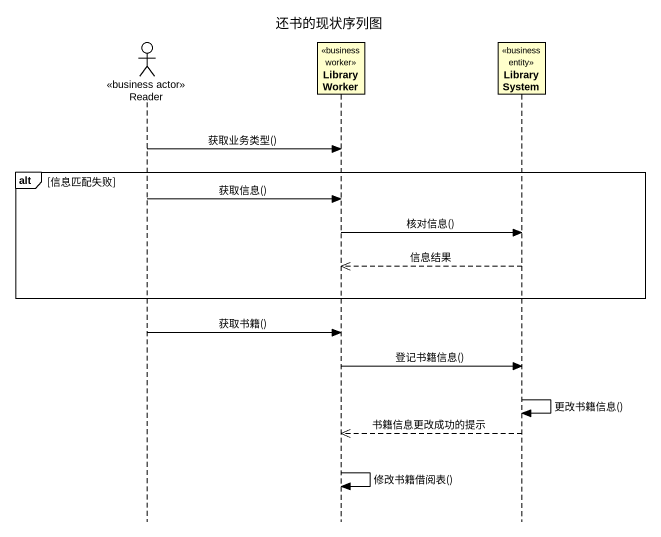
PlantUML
@startuml
title 还书的现状序列图
hide footbox
actor Reader <<business actor>>
participant LibraryWorker <<business worker>>
participant LibrarySystem <<business entity>>

Reader -> LibraryWorker : 获取业务类型()
alt 信息匹配失败
  Reader -> LibraryWorker : 获取信息()
  LibraryWorker -> LibrarySystem : 核对信息()
  LibrarySystem -->> LibraryWorker : 信息结果
end
Reader -> LibraryWorker : 获取书籍()
LibraryWorker -> LibrarySystem : 登记书籍信息()
LibrarySystem -> LibrarySystem : 更改书籍信息()
LibrarySystem -->> LibraryWorker : 书籍信息更改成功的提示
LibraryWorker -> LibraryWorker : 修改书籍借阅表()
@enduml
